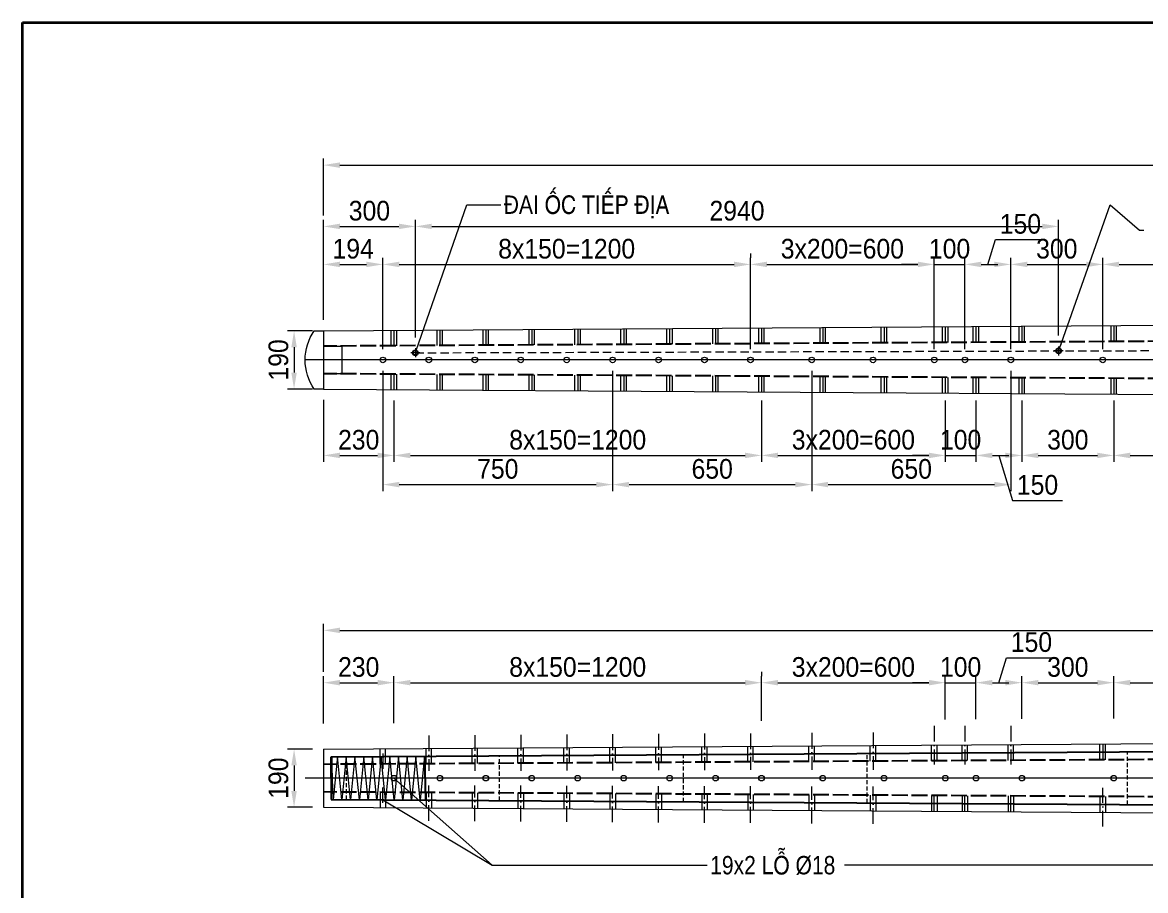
# Model space of a CAD drawing. Header units: millimetres. Extents: x -23083795 to 376618, y 113268 to 3804440.
# Drawn here: x 356771 to 361904, y 124797 to 128767 of the extents above; entities that cross this region are included whole.
import ezdxf

# ---------------------------------------------------------------- set-up
doc = ezdxf.new("R2010")
doc.units = ezdxf.units.MM
doc.header["$LTSCALE"] = 6
for name, pattern in [('ACAD_ISO02W100', [15, 12, -3]), ('ACAD_ISO10W100', [18, 12, -3, 0, -3]), ('HIDDEN', [9.525, 6.35, -3.175]), ('HIDDEN2', [4.7625, 3.175, -1.5875])]:
    doc.linetypes.add(name, pattern=pattern)
for name, color, linetype, lineweight in [('DIM', 4, 'Continuous', 13), ('Duongkhuat1', 3, 'ACAD_ISO02W100', 25), ('Netcoban', 4, 'Continuous', 25), ('Netkhuat1', 4, 'HIDDEN', 20), ('Netkhuat2', 3, 'HIDDEN2', 15), ('netlonkhungten', 32, 'Continuous', 35), ('Netmin', 6, 'Continuous', 0), ('Nettim', 1, 'ACAD_ISO10W100', 5), ('Netvua', 3, 'Continuous', 20)]:
    doc.layers.add(name, color=color, linetype=linetype, lineweight=lineweight)
doc.styles.get("Standard").update_dxf_attribs({"font": 'VHELVCN_1.TTF', "height": 60})
doc.styles.add('VNI-HELVE', font='VHELVEN_0.TTF', dxfattribs={"width": 0.9})
doc.dimstyles.new('D50', dxfattribs={"dimtxt": 60, "dimasz": 75, "dimexe": 30, "dimexo": 50, "dimgap": 25, "dimtad": 1, "dimdec": 0, "dimdsep": 46, "dimtxsty": 'VNI-HELVE', "dimcen": 0, "dimclrd": 256, "dimclre": 256, "dimclrt": 7, "dimadec": 0, "dimazin": 0, "dimtfac": 1, "dimtdec": 0, "dimtmove": 1, "dimatfit": 3, "dimfxl": 1, "dimtolj": 1, "dimtzin": 0, "dimlwd": -1, "dimlwe": -1, "dimarcsym": 0})
doc.dimstyles.new('ISO-15', dxfattribs={"dimtxt": 2.5, "dimasz": 15, "dimexe": 15, "dimexo": 15, "dimgap": 10, "dimtad": 1, "dimtoh": 1, "dimdec": 0, "dimlfac": 0.5, "dimrnd": 1, "dimtxsty": 'Standard', "dimcen": 25, "dimclrd": 7, "dimclre": 7, "dimadec": 0, "dimazin": 0, "dimtfac": 1, "dimtdec": 0, "dimtmove": 0, "dimatfit": 3, "dimfxl": 1, "dimlwd": 0, "dimlwe": 0, "dimarcsym": 0})
doc.dimstyles.new('ISO-30', dxfattribs={"dimtxt": 60, "dimasz": 20, "dimexe": 20, "dimexo": 20, "dimgap": 10, "dimtad": 1, "dimtoh": 1, "dimdec": 0, "dimrnd": 1, "dimtxsty": 'Standard', "dimcen": 25, "dimclrd": 7, "dimclre": 7, "dimadec": 0, "dimazin": 0, "dimtfac": 1, "dimtdec": 0, "dimtmove": 0, "dimatfit": 3, "dimfxl": 1, "dimlwd": 0, "dimlwe": 0, "dimarcsym": 0})

# ---------------------------------------------------------------- blocks, each defined once
blk = doc.blocks.new('*D22')
at = {"layer": 'Defpoints', "color": 0, "transparency": 16777216}
for p in [(358418.8, 127660.1), (358147.2, 127356.3), (358418.8, 127223.3)]:
    blk.add_point(p, dxfattribs=at)
at = {"layer": 'DIM', "transparency": 16777216}
for p, q in [((358147.2, 127406.3), (358147.2, 127690.1)), ((358222.2, 127660.1), (358343.8, 127660.1)), ((358418.8, 127273.3), (358418.8, 127690.1))]:
    blk.add_line(p, q, dxfattribs=at)
for points in [[(358222.2, 127672.6), (358222.2, 127647.6), (358147.2, 127660.1)], [(358343.8, 127672.6), (358343.8, 127647.6), (358418.8, 127660.1)]]:
    blk.add_solid(points, dxfattribs=at)
at = {"layer": 'DIM', "color": 7, "transparency": 16777216, "insert": (358283, 127731.3), "char_height": 90, "attachment_point": 5, "style": 'VNI-HELVE'}
blk.add_mtext('\\A1;194', dxfattribs=at)
blk = doc.blocks.new('*D23')
at = {"layer": 'Defpoints', "color": 0, "transparency": 16777216}
for p in [(360098.8, 127660.1), (358418.8, 127223.3), (360098.8, 127223.3)]:
    blk.add_point(p, dxfattribs=at)
at = {"layer": 'DIM', "transparency": 16777216}
for p, q in [((358418.8, 127273.3), (358418.8, 127690.1)), ((358493.8, 127660.1), (360023.8, 127660.1)), ((360098.8, 127273.3), (360098.8, 127690.1))]:
    blk.add_line(p, q, dxfattribs=at)
for points in [[(358493.8, 127672.6), (358493.8, 127647.6), (358418.8, 127660.1)], [(360023.8, 127672.6), (360023.8, 127647.6), (360098.8, 127660.1)]]:
    blk.add_solid(points, dxfattribs=at)
at = {"layer": 'DIM', "color": 7, "transparency": 16777216, "insert": (359258.8, 127731.3), "char_height": 90, "attachment_point": 5, "style": 'VNI-HELVE'}
blk.add_mtext('\\A1;8x150=1200', dxfattribs=at)
blk = doc.blocks.new('*D24')
at = {"layer": 'Defpoints', "color": 0, "transparency": 16777216}
for p in [(360098.8, 127660.1), (360938.8, 127660.1), (360938.8, 127223.3)]:
    blk.add_point(p, dxfattribs=at)
at = {"layer": 'DIM', "transparency": 16777216}
for p, q in [((360098.8, 127710.1), (360098.8, 127690.1)), ((360173.8, 127660.1), (360863.8, 127660.1)), ((360938.8, 127273.3), (360938.8, 127690.1))]:
    blk.add_line(p, q, dxfattribs=at)
for points in [[(360173.8, 127672.6), (360173.8, 127647.6), (360098.8, 127660.1)], [(360863.8, 127672.6), (360863.8, 127647.6), (360938.8, 127660.1)]]:
    blk.add_solid(points, dxfattribs=at)
at = {"layer": 'DIM', "color": 7, "transparency": 16777216, "insert": (360518.8, 127731.3), "char_height": 90, "attachment_point": 5, "style": 'VNI-HELVE'}
blk.add_mtext('\\A1;3x200=600', dxfattribs=at)
blk = doc.blocks.new('*D25')
at = {"layer": 'Defpoints', "color": 0, "transparency": 16777216}
for p in [(361078.8, 127660.1), (360938.8, 127223.3), (361078.8, 127223.3)]:
    blk.add_point(p, dxfattribs=at)
at = {"layer": 'DIM', "transparency": 16777216}
for p, q in [((360863.8, 127660.1), (360788.8, 127660.1)), ((360938.8, 127273.3), (360938.8, 127690.1)), ((360938.8, 127660.1), (361078.8, 127660.1)), ((361078.8, 127273.3), (361078.8, 127690.1)), ((361153.8, 127660.1), (361228.8, 127660.1))]:
    blk.add_line(p, q, dxfattribs=at)
for points in [[(360863.8, 127672.6), (360863.8, 127647.6), (360938.8, 127660.1)], [(361153.8, 127672.6), (361153.8, 127647.6), (361078.8, 127660.1)]]:
    blk.add_solid(points, dxfattribs=at)
at = {"layer": 'DIM', "color": 7, "transparency": 16777216, "insert": (361008.8, 127731.3), "char_height": 90, "attachment_point": 5, "style": 'VNI-HELVE'}
blk.add_mtext('\\A1;100', dxfattribs=at)
blk = doc.blocks.new('*D26')
at = {"layer": 'Defpoints', "color": 0, "transparency": 16777216}
for p in [(361288.8, 127660.1), (361078.8, 127223.3), (361288.8, 127223.3)]:
    blk.add_point(p, dxfattribs=at)
at = {"layer": 'DIM', "transparency": 16777216}
for p, q in [((361183.8, 127660.1), (361217.9, 127773.8)), ((361217.9, 127773.8), (361447.3, 127773.8)), ((361078.8, 127273.3), (361078.8, 127690.1)), ((361153.8, 127660.1), (361213.8, 127660.1)), ((361288.8, 127273.3), (361288.8, 127690.1))]:
    blk.add_line(p, q, dxfattribs=at)
for points in [[(361153.8, 127672.6), (361153.8, 127647.6), (361078.8, 127660.1)], [(361213.8, 127672.6), (361213.8, 127647.6), (361288.8, 127660.1)]]:
    blk.add_solid(points, dxfattribs=at)
at = {"layer": 'DIM', "color": 7, "transparency": 16777216, "insert": (361332.6, 127845.1), "char_height": 90, "attachment_point": 5, "style": 'VNI-HELVE'}
blk.add_mtext('\\A1;150', dxfattribs=at)
blk = doc.blocks.new('*D27')
at = {"layer": 'Defpoints', "color": 0, "transparency": 16777216}
for p in [(361708.8, 127660.1), (361288.8, 127223.3), (361708.8, 127223.3)]:
    blk.add_point(p, dxfattribs=at)
at = {"layer": 'DIM', "transparency": 16777216}
for p, q in [((361288.8, 127273.3), (361288.8, 127690.1)), ((361363.8, 127660.1), (361633.8, 127660.1)), ((361708.8, 127273.3), (361708.8, 127690.1))]:
    blk.add_line(p, q, dxfattribs=at)
for points in [[(361363.8, 127672.6), (361363.8, 127647.6), (361288.8, 127660.1)], [(361633.8, 127672.6), (361633.8, 127647.6), (361708.8, 127660.1)]]:
    blk.add_solid(points, dxfattribs=at)
at = {"layer": 'DIM', "color": 7, "transparency": 16777216, "insert": (361498.8, 127731.3), "char_height": 90, "attachment_point": 5, "style": 'VNI-HELVE'}
blk.add_mtext('\\A1;300', dxfattribs=at)
blk = doc.blocks.new('*D28')
at = {"layer": 'Defpoints', "color": 0, "transparency": 16777216}
for p in [(362828.8, 127660.1), (361708.8, 127223.3), (362828.8, 127223.3)]:
    blk.add_point(p, dxfattribs=at)
at = {"layer": 'DIM', "transparency": 16777216}
for p, q in [((361708.8, 127273.3), (361708.8, 127690.1)), ((361783.8, 127660.1), (362753.8, 127660.1)), ((362828.8, 127273.3), (362828.8, 127690.1))]:
    blk.add_line(p, q, dxfattribs=at)
for points in [[(361783.8, 127672.6), (361783.8, 127647.6), (361708.8, 127660.1)], [(362753.8, 127672.6), (362753.8, 127647.6), (362828.8, 127660.1)]]:
    blk.add_solid(points, dxfattribs=at)
at = {"layer": 'DIM', "color": 7, "transparency": 16777216, "insert": (362268.8, 127731.3), "char_height": 90, "attachment_point": 5, "style": 'VNI-HELVE'}
blk.add_mtext('\\A1;4x300=800', dxfattribs=at)
blk = doc.blocks.new('*D29')
at = {"layer": 'Defpoints', "color": 0, "transparency": 16777216}
for p in [(358147.2, 127090.3), (358469.2, 127088.2), (358469.2, 126786.6)]:
    blk.add_point(p, dxfattribs=at)
at = {"layer": 'DIM', "transparency": 16777216}
for p, q in [((358147.2, 127040.3), (358147.2, 126756.6)), ((358469.2, 127038.2), (358469.2, 126756.6)), ((358222.2, 126786.6), (358394.2, 126786.6))]:
    blk.add_line(p, q, dxfattribs=at)
for points in [[(358222.2, 126799.1), (358222.2, 126774.1), (358147.2, 126786.6)], [(358394.2, 126799.1), (358394.2, 126774.1), (358469.2, 126786.6)]]:
    blk.add_solid(points, dxfattribs=at)
at = {"layer": 'DIM', "color": 7, "transparency": 16777216, "insert": (358308.2, 126857.8), "char_height": 90, "attachment_point": 5, "style": 'VNI-HELVE'}
blk.add_mtext('\\A1;230', dxfattribs=at)
blk = doc.blocks.new('*D30')
at = {"layer": 'Defpoints', "color": 0, "transparency": 16777216}
for p in [(358469.2, 127088.2), (360149.2, 127088.2), (360149.2, 126786.6)]:
    blk.add_point(p, dxfattribs=at)
at = {"layer": 'DIM', "transparency": 16777216}
for p, q in [((358469.2, 127038.2), (358469.2, 126756.6)), ((360149.2, 127038.2), (360149.2, 126756.6)), ((358544.2, 126786.6), (360074.2, 126786.6))]:
    blk.add_line(p, q, dxfattribs=at)
for points in [[(358544.2, 126799.1), (358544.2, 126774.1), (358469.2, 126786.6)], [(360074.2, 126799.1), (360074.2, 126774.1), (360149.2, 126786.6)]]:
    blk.add_solid(points, dxfattribs=at)
at = {"layer": 'DIM', "color": 7, "transparency": 16777216, "insert": (359309.2, 126857.8), "char_height": 90, "attachment_point": 5, "style": 'VNI-HELVE'}
blk.add_mtext('\\A1;8x150=1200', dxfattribs=at)
blk = doc.blocks.new('*D31')
at = {"layer": 'Defpoints', "color": 0, "transparency": 16777216}
for p in [(361339.2, 127088.2), (361759.2, 127088.2), (361759.2, 126786.6)]:
    blk.add_point(p, dxfattribs=at)
at = {"layer": 'DIM', "transparency": 16777216}
for p, q in [((361339.2, 127038.2), (361339.2, 126756.6)), ((361759.2, 127038.2), (361759.2, 126756.6)), ((361414.2, 126786.6), (361684.2, 126786.6))]:
    blk.add_line(p, q, dxfattribs=at)
for points in [[(361414.2, 126799.1), (361414.2, 126774.1), (361339.2, 126786.6)], [(361684.2, 126799.1), (361684.2, 126774.1), (361759.2, 126786.6)]]:
    blk.add_solid(points, dxfattribs=at)
at = {"layer": 'DIM', "color": 7, "transparency": 16777216, "insert": (361549.2, 126857.8), "char_height": 90, "attachment_point": 5, "style": 'VNI-HELVE'}
blk.add_mtext('\\A1;300', dxfattribs=at)
blk = doc.blocks.new('*D32')
at = {"layer": 'Defpoints', "color": 0, "transparency": 16777216}
for p in [(361129.2, 127088.2), (361339.2, 127088.2), (361339.2, 126786.6)]:
    blk.add_point(p, dxfattribs=at)
at = {"layer": 'DIM', "transparency": 16777216}
for p, q in [((361129.2, 127038.2), (361129.2, 126756.6)), ((361339.2, 127038.2), (361339.2, 126756.6)), ((361204.2, 126786.6), (361264.2, 126786.6)), ((361234.2, 126786.6), (361296.1, 126580.3)), ((361296.1, 126580.3), (361525.5, 126580.3))]:
    blk.add_line(p, q, dxfattribs=at)
for points in [[(361204.2, 126799.1), (361204.2, 126774.1), (361129.2, 126786.6)], [(361264.2, 126799.1), (361264.2, 126774.1), (361339.2, 126786.6)]]:
    blk.add_solid(points, dxfattribs=at)
at = {"layer": 'DIM', "color": 7, "transparency": 16777216, "insert": (361410.8, 126651.6), "char_height": 90, "attachment_point": 5, "style": 'VNI-HELVE'}
blk.add_mtext('\\A1;150', dxfattribs=at)
blk = doc.blocks.new('*D33')
at = {"layer": 'Defpoints', "color": 0, "transparency": 16777216}
for p in [(360989.2, 127088.2), (361129.2, 127088.2), (361129.2, 126786.6)]:
    blk.add_point(p, dxfattribs=at)
at = {"layer": 'DIM', "transparency": 16777216}
for p, q in [((360989.2, 127038.2), (360989.2, 126756.6)), ((361129.2, 127038.2), (361129.2, 126756.6)), ((360914.2, 126786.6), (360839.2, 126786.6)), ((360989.2, 126786.6), (361129.2, 126786.6)), ((361204.2, 126786.6), (361279.2, 126786.6))]:
    blk.add_line(p, q, dxfattribs=at)
for points in [[(360914.2, 126799.1), (360914.2, 126774.1), (360989.2, 126786.6)], [(361204.2, 126799.1), (361204.2, 126774.1), (361129.2, 126786.6)]]:
    blk.add_solid(points, dxfattribs=at)
at = {"layer": 'DIM', "color": 7, "transparency": 16777216, "insert": (361059.2, 126857.8), "char_height": 90, "attachment_point": 5, "style": 'VNI-HELVE'}
blk.add_mtext('\\A1;100', dxfattribs=at)
blk = doc.blocks.new('*D34')
at = {"layer": 'Defpoints', "color": 0, "transparency": 16777216}
for p in [(360989.2, 127088.2), (360149.2, 126786.6), (360989.2, 126786.6)]:
    blk.add_point(p, dxfattribs=at)
at = {"layer": 'DIM', "transparency": 16777216}
for p, q in [((360989.2, 127038.2), (360989.2, 126756.6)), ((360149.2, 126836.6), (360149.2, 126816.6)), ((360224.2, 126786.6), (360914.2, 126786.6))]:
    blk.add_line(p, q, dxfattribs=at)
for points in [[(360224.2, 126799.1), (360224.2, 126774.1), (360149.2, 126786.6)], [(360914.2, 126799.1), (360914.2, 126774.1), (360989.2, 126786.6)]]:
    blk.add_solid(points, dxfattribs=at)
at = {"layer": 'DIM', "color": 7, "transparency": 16777216, "insert": (360569.2, 126857.8), "char_height": 90, "attachment_point": 5, "style": 'VNI-HELVE'}
blk.add_mtext('\\A1;3x200=600', dxfattribs=at)
blk = doc.blocks.new('*D35')
at = {"layer": 'Defpoints', "color": 0, "transparency": 16777216}
for p in [(361759.2, 127088.2), (362879.2, 127088.2), (362879.2, 126786.6)]:
    blk.add_point(p, dxfattribs=at)
at = {"layer": 'DIM', "transparency": 16777216}
for p, q in [((361759.2, 127038.2), (361759.2, 126756.6)), ((362879.2, 127038.2), (362879.2, 126756.6)), ((361834.2, 126786.6), (362804.2, 126786.6))]:
    blk.add_line(p, q, dxfattribs=at)
for points in [[(361834.2, 126799.1), (361834.2, 126774.1), (361759.2, 126786.6)], [(362804.2, 126799.1), (362804.2, 126774.1), (362879.2, 126786.6)]]:
    blk.add_solid(points, dxfattribs=at)
at = {"layer": 'DIM', "color": 7, "transparency": 16777216, "insert": (362319.2, 126857.8), "char_height": 90, "attachment_point": 5, "style": 'VNI-HELVE'}
blk.add_mtext('\\A1;4x300=800', dxfattribs=at)
blk = doc.blocks.new('*D43')
at = {"layer": 'Defpoints', "color": 0, "transparency": 16777216}
for p in [(358567.2, 127833.9), (358147.2, 127356.3), (358567.2, 127276.6)]:
    blk.add_point(p, dxfattribs=at)
at = {"layer": 'DIM', "transparency": 16777216}
for p, q in [((358147.2, 127406.3), (358147.2, 127863.9)), ((358567.2, 127326.6), (358567.2, 127863.9)), ((358222.2, 127833.9), (358492.2, 127833.9))]:
    blk.add_line(p, q, dxfattribs=at)
for points in [[(358222.2, 127846.4), (358222.2, 127821.4), (358147.2, 127833.9)], [(358492.2, 127846.4), (358492.2, 127821.4), (358567.2, 127833.9)]]:
    blk.add_solid(points, dxfattribs=at)
at = {"layer": 'DIM', "color": 7, "transparency": 16777216, "insert": (358357.2, 127905.2), "char_height": 90, "attachment_point": 5, "style": 'VNI-HELVE'}
blk.add_mtext('\\A1;300', dxfattribs=at)
blk = doc.blocks.new('*D44')
at = {"layer": 'Defpoints', "color": 0, "transparency": 16777216}
for p in [(361507.2, 127833.9), (358567.2, 127276.6), (361507.2, 127285.2)]:
    blk.add_point(p, dxfattribs=at)
at = {"layer": 'DIM', "transparency": 16777216}
for p, q in [((358567.2, 127326.6), (358567.2, 127863.9)), ((361507.2, 127335.2), (361507.2, 127863.9)), ((358642.2, 127833.9), (361432.2, 127833.9))]:
    blk.add_line(p, q, dxfattribs=at)
for points in [[(358642.2, 127846.4), (358642.2, 127821.4), (358567.2, 127833.9)], [(361432.2, 127846.4), (361432.2, 127821.4), (361507.2, 127833.9)]]:
    blk.add_solid(points, dxfattribs=at)
at = {"layer": 'DIM', "color": 7, "transparency": 16777216, "insert": (360037.2, 127905.2), "char_height": 90, "attachment_point": 5, "style": 'VNI-HELVE'}
blk.add_mtext('\\A1;2940', dxfattribs=at)
blk = doc.blocks.new('*D47')
at = {"layer": 'Defpoints', "color": 0, "transparency": 16777216}
for p in [(358147.2, 127356.3), (358012.8, 127090.3), (358147.2, 127090.3)]:
    blk.add_point(p, dxfattribs=at)
at = {"layer": 'DIM', "transparency": 16777216}
for p, q in [((358097.2, 127356.3), (357982.8, 127356.3)), ((358012.8, 127281.3), (358012.8, 127165.3)), ((358097.2, 127090.3), (357982.8, 127090.3))]:
    blk.add_line(p, q, dxfattribs=at)
for points in [[(358000.3, 127281.3), (358025.3, 127281.3), (358012.8, 127356.3)], [(358000.3, 127165.3), (358025.3, 127165.3), (358012.8, 127090.3)]]:
    blk.add_solid(points, dxfattribs=at)
at = {"layer": 'DIM', "color": 7, "transparency": 16777216, "insert": (357941.6, 127223.3), "char_height": 90, "attachment_point": 5, "rotation": 90, "style": 'VNI-HELVE'}
blk.add_mtext('\\A1;190', dxfattribs=at)
blk = doc.blocks.new('*D48')
at = {"layer": 'Defpoints', "color": 0, "transparency": 16777216}
for p in [(358147.2, 125443.8), (358012.8, 125177.8), (358147.2, 125177.8)]:
    blk.add_point(p, dxfattribs=at)
at = {"layer": 'DIM', "transparency": 16777216}
for p, q in [((358097.2, 125443.8), (357982.8, 125443.8)), ((358012.8, 125368.8), (358012.8, 125252.8)), ((358097.2, 125177.8), (357982.8, 125177.8))]:
    blk.add_line(p, q, dxfattribs=at)
for points in [[(358000.3, 125368.8), (358025.3, 125368.8), (358012.8, 125443.8)], [(358000.3, 125252.8), (358025.3, 125252.8), (358012.8, 125177.8)]]:
    blk.add_solid(points, dxfattribs=at)
at = {"layer": 'DIM', "color": 7, "transparency": 16777216, "insert": (357941.6, 125310.8), "char_height": 90, "attachment_point": 5, "rotation": 90, "style": 'VNI-HELVE'}
blk.add_mtext('\\A1;190', dxfattribs=at)
blk = doc.blocks.new('*D59')
at = {"layer": 'Defpoints', "color": 0, "transparency": 16777216}
for p in [(360149.2, 125747.5), (358469.2, 125512.5), (360149.2, 125523.7)]:
    blk.add_point(p, dxfattribs=at)
at = {"layer": 'DIM', "transparency": 16777216}
for p, q in [((358469.2, 125562.5), (358469.2, 125777.5)), ((360149.2, 125573.7), (360149.2, 125777.5)), ((358544.2, 125747.5), (360074.2, 125747.5))]:
    blk.add_line(p, q, dxfattribs=at)
for points in [[(358544.2, 125760), (358544.2, 125735), (358469.2, 125747.5)], [(360074.2, 125760), (360074.2, 125735), (360149.2, 125747.5)]]:
    blk.add_solid(points, dxfattribs=at)
at = {"layer": 'DIM', "color": 7, "transparency": 16777216, "insert": (359309.2, 125818.8), "char_height": 90, "attachment_point": 5, "style": 'VNI-HELVE'}
blk.add_mtext('\\A1;8x150=1200', dxfattribs=at)
blk = doc.blocks.new('*D60')
at = {"layer": 'Defpoints', "color": 0, "transparency": 16777216}
for p in [(358469.2, 125747.5), (358147.2, 125510.3), (358469.2, 125512.5)]:
    blk.add_point(p, dxfattribs=at)
at = {"layer": 'DIM', "transparency": 16777216}
for p, q in [((358147.2, 125560.3), (358147.2, 125777.5)), ((358469.2, 125562.5), (358469.2, 125777.5)), ((358222.2, 125747.5), (358394.2, 125747.5))]:
    blk.add_line(p, q, dxfattribs=at)
for points in [[(358222.2, 125760), (358222.2, 125735), (358147.2, 125747.5)], [(358394.2, 125760), (358394.2, 125735), (358469.2, 125747.5)]]:
    blk.add_solid(points, dxfattribs=at)
at = {"layer": 'DIM', "color": 7, "transparency": 16777216, "insert": (358308.2, 125818.8), "char_height": 90, "attachment_point": 5, "style": 'VNI-HELVE'}
blk.add_mtext('\\A1;230', dxfattribs=at)
blk = doc.blocks.new('*D61')
at = {"layer": 'Defpoints', "color": 0, "transparency": 16777216}
for p in [(361759.2, 125747.5), (361339.2, 125531.6), (361759.2, 125534.4)]:
    blk.add_point(p, dxfattribs=at)
at = {"layer": 'DIM', "transparency": 16777216}
for p, q in [((361339.2, 125581.6), (361339.2, 125777.5)), ((361759.2, 125584.4), (361759.2, 125777.5)), ((361414.2, 125747.5), (361684.2, 125747.5))]:
    blk.add_line(p, q, dxfattribs=at)
for points in [[(361414.2, 125760), (361414.2, 125735), (361339.2, 125747.5)], [(361684.2, 125760), (361684.2, 125735), (361759.2, 125747.5)]]:
    blk.add_solid(points, dxfattribs=at)
at = {"layer": 'DIM', "color": 7, "transparency": 16777216, "insert": (361549.2, 125818.8), "char_height": 90, "attachment_point": 5, "style": 'VNI-HELVE'}
blk.add_mtext('\\A1;300', dxfattribs=at)
blk = doc.blocks.new('*D62')
at = {"layer": 'Defpoints', "color": 0, "transparency": 16777216}
for p in [(360149.2, 125747.5), (360989.2, 125747.5), (360989.2, 125529.3)]:
    blk.add_point(p, dxfattribs=at)
at = {"layer": 'DIM', "transparency": 16777216}
for p, q in [((360149.2, 125797.5), (360149.2, 125777.5)), ((360989.2, 125579.3), (360989.2, 125777.5)), ((360224.2, 125747.5), (360914.2, 125747.5))]:
    blk.add_line(p, q, dxfattribs=at)
for points in [[(360224.2, 125760), (360224.2, 125735), (360149.2, 125747.5)], [(360914.2, 125760), (360914.2, 125735), (360989.2, 125747.5)]]:
    blk.add_solid(points, dxfattribs=at)
at = {"layer": 'DIM', "color": 7, "transparency": 16777216, "insert": (360569.2, 125818.8), "char_height": 90, "attachment_point": 5, "style": 'VNI-HELVE'}
blk.add_mtext('\\A1;3x200=600', dxfattribs=at)
blk = doc.blocks.new('*D63')
at = {"layer": 'Defpoints', "color": 0, "transparency": 16777216}
for p in [(361129.2, 125747.5), (360989.2, 125529.3), (361129.2, 125530.2)]:
    blk.add_point(p, dxfattribs=at)
at = {"layer": 'DIM', "transparency": 16777216}
for p, q in [((360989.2, 125579.3), (360989.2, 125777.5)), ((361129.2, 125580.2), (361129.2, 125777.5)), ((360914.2, 125747.5), (360839.2, 125747.5)), ((360989.2, 125747.5), (361129.2, 125747.5)), ((361204.2, 125747.5), (361279.2, 125747.5))]:
    blk.add_line(p, q, dxfattribs=at)
for points in [[(360914.2, 125760), (360914.2, 125735), (360989.2, 125747.5)], [(361204.2, 125760), (361204.2, 125735), (361129.2, 125747.5)]]:
    blk.add_solid(points, dxfattribs=at)
at = {"layer": 'DIM', "color": 7, "transparency": 16777216, "insert": (361059.2, 125818.8), "char_height": 90, "attachment_point": 5, "style": 'VNI-HELVE'}
blk.add_mtext('\\A1;100', dxfattribs=at)
blk = doc.blocks.new('*D64')
at = {"layer": 'Defpoints', "color": 0, "transparency": 16777216}
for p in [(361339.2, 125747.5), (361129.2, 125530.2), (361339.2, 125531.6)]:
    blk.add_point(p, dxfattribs=at)
at = {"layer": 'DIM', "transparency": 16777216}
for p, q in [((361234.2, 125747.5), (361268.3, 125861.3)), ((361268.3, 125861.3), (361497.7, 125861.3)), ((361129.2, 125580.2), (361129.2, 125777.5)), ((361339.2, 125581.6), (361339.2, 125777.5)), ((361204.2, 125747.5), (361264.2, 125747.5))]:
    blk.add_line(p, q, dxfattribs=at)
for points in [[(361204.2, 125760), (361204.2, 125735), (361129.2, 125747.5)], [(361264.2, 125760), (361264.2, 125735), (361339.2, 125747.5)]]:
    blk.add_solid(points, dxfattribs=at)
at = {"layer": 'DIM', "color": 7, "transparency": 16777216, "insert": (361383, 125932.5), "char_height": 90, "attachment_point": 5, "style": 'VNI-HELVE'}
blk.add_mtext('\\A1;150', dxfattribs=at)
blk = doc.blocks.new('*D65')
at = {"layer": 'Defpoints', "color": 0, "transparency": 16777216}
for p in [(362879.2, 125747.5), (361759.2, 125534.4), (362879.2, 125541.9)]:
    blk.add_point(p, dxfattribs=at)
at = {"layer": 'DIM', "transparency": 16777216}
for p, q in [((361759.2, 125584.4), (361759.2, 125777.5)), ((362879.2, 125591.9), (362879.2, 125777.5)), ((361834.2, 125747.5), (362804.2, 125747.5))]:
    blk.add_line(p, q, dxfattribs=at)
for points in [[(361834.2, 125760), (361834.2, 125735), (361759.2, 125747.5)], [(362804.2, 125760), (362804.2, 125735), (362879.2, 125747.5)]]:
    blk.add_solid(points, dxfattribs=at)
at = {"layer": 'DIM', "color": 7, "transparency": 16777216, "insert": (362319.2, 125818.8), "char_height": 90, "attachment_point": 5, "style": 'VNI-HELVE'}
blk.add_mtext('\\A1;4x300=800', dxfattribs=at)
blk = doc.blocks.new('*D67')
at = {"layer": 'Defpoints', "color": 0, "transparency": 16777216}
for p in [(374947.2, 128114.2), (358147.2, 127833.9), (374947.2, 127660.1)]:
    blk.add_point(p, dxfattribs=at)
at = {"layer": 'DIM', "transparency": 16777216}
for p, q in [((358147.2, 127883.9), (358147.2, 128144.2)), ((374947.2, 127710.1), (374947.2, 128144.2)), ((358222.2, 128114.2), (374872.2, 128114.2))]:
    blk.add_line(p, q, dxfattribs=at)
for points in [[(358222.2, 128126.7), (358222.2, 128101.7), (358147.2, 128114.2)], [(374872.2, 128126.7), (374872.2, 128101.7), (374947.2, 128114.2)]]:
    blk.add_solid(points, dxfattribs=at)
at = {"layer": 'DIM', "color": 7, "transparency": 16777216, "insert": (366547.2, 128185.4), "char_height": 90, "attachment_point": 5, "style": 'VNI-HELVE'}
blk.add_mtext('\\A1;12000', dxfattribs=at)
blk = doc.blocks.new('*D68')
at = {"layer": 'Defpoints', "color": 0, "transparency": 16777216}
for p in [(374947.2, 125986.6), (358147.2, 125747.5), (374947.2, 125747.5)]:
    blk.add_point(p, dxfattribs=at)
at = {"layer": 'DIM', "transparency": 16777216}
for p, q in [((358147.2, 125797.5), (358147.2, 126016.6)), ((374947.2, 125797.5), (374947.2, 126016.6)), ((358222.2, 125986.6), (374872.2, 125986.6))]:
    blk.add_line(p, q, dxfattribs=at)
for points in [[(358222.2, 125999.1), (358222.2, 125974.1), (358147.2, 125986.6)], [(374872.2, 125999.1), (374872.2, 125974.1), (374947.2, 125986.6)]]:
    blk.add_solid(points, dxfattribs=at)
at = {"layer": 'DIM', "color": 7, "transparency": 16777216, "insert": (366547.2, 126057.9), "char_height": 90, "attachment_point": 5, "style": 'VNI-HELVE'}
blk.add_mtext('\\A1;12000', dxfattribs=at)
blk = doc.blocks.new('*D110')
at = {"layer": 'Defpoints', "color": 0, "transparency": 16777216}
for p in [(358418.8, 127223.3), (359468.8, 127223.3), (359468.8, 126653.3)]:
    blk.add_point(p, dxfattribs=at)
at = {"layer": 'DIM', "transparency": 16777216}
for p, q in [((358418.8, 127173.3), (358418.8, 126623.3)), ((359468.8, 127173.3), (359468.8, 126623.3)), ((358493.8, 126653.3), (359393.8, 126653.3))]:
    blk.add_line(p, q, dxfattribs=at)
for points in [[(358493.8, 126665.8), (358493.8, 126640.8), (358418.8, 126653.3)], [(359393.8, 126665.8), (359393.8, 126640.8), (359468.8, 126653.3)]]:
    blk.add_solid(points, dxfattribs=at)
at = {"layer": 'DIM', "color": 7, "transparency": 16777216, "insert": (358943.8, 126724.6), "char_height": 90, "attachment_point": 5, "style": 'VNI-HELVE'}
blk.add_mtext('\\A1;750', dxfattribs=at)
blk = doc.blocks.new('*D111')
at = {"layer": 'Defpoints', "color": 0, "transparency": 16777216}
for p in [(359468.8, 127223.3), (360378.8, 127223.3), (360378.8, 126653.3)]:
    blk.add_point(p, dxfattribs=at)
at = {"layer": 'DIM', "transparency": 16777216}
for p, q in [((359468.8, 127173.3), (359468.8, 126623.3)), ((360378.8, 127173.3), (360378.8, 126623.3)), ((359543.8, 126653.3), (360303.8, 126653.3))]:
    blk.add_line(p, q, dxfattribs=at)
for points in [[(359543.8, 126665.8), (359543.8, 126640.8), (359468.8, 126653.3)], [(360303.8, 126665.8), (360303.8, 126640.8), (360378.8, 126653.3)]]:
    blk.add_solid(points, dxfattribs=at)
at = {"layer": 'DIM', "color": 7, "transparency": 16777216, "insert": (359923.8, 126724.6), "char_height": 90, "attachment_point": 5, "style": 'VNI-HELVE'}
blk.add_mtext('\\A1;650', dxfattribs=at)
blk = doc.blocks.new('*D112')
at = {"layer": 'Defpoints', "color": 0, "transparency": 16777216}
for p in [(360378.8, 127223.3), (361288.8, 127223.3), (361288.8, 126653.3)]:
    blk.add_point(p, dxfattribs=at)
at = {"layer": 'DIM', "transparency": 16777216}
for p, q in [((360378.8, 127173.3), (360378.8, 126623.3)), ((361288.8, 127173.3), (361288.8, 126623.3)), ((360453.8, 126653.3), (361213.8, 126653.3))]:
    blk.add_line(p, q, dxfattribs=at)
for points in [[(360453.8, 126665.8), (360453.8, 126640.8), (360378.8, 126653.3)], [(361213.8, 126665.8), (361213.8, 126640.8), (361288.8, 126653.3)]]:
    blk.add_solid(points, dxfattribs=at)
at = {"layer": 'DIM', "color": 7, "transparency": 16777216, "insert": (360833.8, 126724.6), "char_height": 90, "attachment_point": 5, "style": 'VNI-HELVE'}
blk.add_mtext('\\A1;650', dxfattribs=at)

msp = doc.modelspace()

# ---------------------------------------------------------------- linework, layer by layer
at = {"layer": 'DIM', "color": 1}
for p, q in [((375104.76179, 127223.31064), (358063.50338, 127223.31064)), ((375104.76179, 125310.7958), (358063.50338, 125310.7958))]:
    msp.add_line(p, q, dxfattribs=at)
at = {"layer": 'Duongkhuat1'}
for p, q in [((374947.20919, 127384.31064), (358147.20919, 127286.31064)), ((374947.20919, 127062.31064), (358147.20919, 127160.31064)), ((374947.20919, 125471.7958), (358147.20919, 125373.7958)), ((374947.20919, 125149.7958), (358147.20919, 125247.7958))]:
    msp.add_line(p, q, dxfattribs=at)
at = {"layer": 'Netcoban'}
for p, q in [((358182.20919, 125409.01455), (374947.45418, 125513.79723)), ((358182.20919, 125212.57705), (374947.45418, 125107.79437))]:
    msp.add_line(p, q, dxfattribs=at)
for centre in [(358567.20919, 127256.03564), (361507.20919, 127264.61064)]:
    msp.add_circle(centre, 11.2, dxfattribs=at)
at = {"layer": 'Netkhuat1'}
msp.add_line((358567.20919, 127256.03564), (372847.20919, 127297.68564), dxfattribs=at)
at = {"layer": 'Netkhuat2'}
for p, q in [((358252.20919, 125212.13955), (358252.20919, 125409.45205)), ((358952.20919, 125207.76456), (358952.20919, 125413.82705)), ((359792.20919, 125202.51456), (359792.20919, 125419.07704)), ((360632.20919, 125197.26457), (360632.20919, 125424.32704)), ((361822.20919, 125189.82708), (361822.20919, 125431.76453))]:
    msp.add_line(p, q, dxfattribs=at)
at = {"layer": 'netlonkhungten'}
msp.add_lwpolyline([(356771.42114, 128766.5771), (376617.56483, 128766.5771), (376617.56483, 114390.22423), (356771.42114, 114390.22423)], close=True, dxfattribs=at)
at = {"layer": 'Netmin'}
for points in [[(358185.52846, 125409.0353), (358182.20919, 125212.57705), (358180.9815, 125409.00688)], [(358612.49204, 125411.70382), (358614.13795, 125209.8775), (358608.46928, 125411.18305), (358588.64426, 125210.28465), (358568.81924, 125411.43086), (358548.99422, 125210.28465), (358529.1692, 125412.17902), (358509.34418, 125210.53246), (358489.51916, 125410.93524), (358469.69414, 125210.78027), (358449.86912, 125410.1918), (358430.0441, 125210.28465), (358410.21908, 125409.94399), (358390.39406, 125210.53246), (358370.56904, 125410.68978), (358350.74402, 125210.78027), (358330.919, 125410.31748), (358311.09398, 125212.01934), (358291.26896, 125409.94517), (358271.44394, 125211.77152), (358251.61892, 125409.57286), (358231.7939, 125212.26715), (358211.96888, 125409.20055), (358192.14386, 125212.51496), (358185.52846, 125409.0353)]]:
    msp.add_lwpolyline(points, dxfattribs=at)
at = {"layer": 'Nettim'}
for p, q in [((358469.20919, 127358.45731), (358469.20919, 127288.18898)), ((358679.20919, 127359.85731), (358679.20919, 127289.41398)), ((358889.20919, 127361.25731), (358889.20919, 127290.63898)), ((359099.20919, 127362.65731), (359099.20919, 127291.86398)), ((359309.20919, 127364.05731), (359309.20919, 127293.08898)), ((359519.20919, 127365.45731), (359519.20919, 127294.31398)), ((359729.20919, 127366.85731), (359729.20919, 127295.53898)), ((359939.20919, 127368.25731), (359939.20919, 127296.76398)), ((360149.20919, 127369.65731), (360149.20919, 127297.98898)), ((360429.20919, 127371.52398), (360429.20919, 127299.62231)), ((360709.20919, 127373.39064), (360709.20919, 127301.25564)), ((360989.20919, 127375.25731), (360989.20919, 127302.88898)), ((361129.20919, 127376.19064), (361129.20919, 127303.70564)), ((361339.20919, 127377.59064), (361339.20919, 127304.93064)), ((361759.20919, 127380.39064), (361759.20919, 127307.38064)), ((358587.76846, 127256.03564), (358546.64992, 127256.03564)), ((358567.20919, 127276.59491), (358567.20919, 127235.47637)), ((361527.76846, 127264.61064), (361486.64992, 127264.61064)), ((361507.20919, 127285.16991), (361507.20919, 127244.05137)), ((358469.20919, 127158.43231), (358469.20919, 127088.16398)), ((358679.20919, 127157.20731), (358679.20919, 127086.76398)), ((358889.20919, 127155.98231), (358889.20919, 127085.36398)), ((359099.20919, 127154.75731), (359099.20919, 127083.96398)), ((359309.20919, 127153.53231), (359309.20919, 127082.56398)), ((359519.20919, 127152.30731), (359519.20919, 127081.16398)), ((359729.20919, 127151.08231), (359729.20919, 127079.76398)), ((359939.20919, 127149.85731), (359939.20919, 127078.36398)), ((360149.20919, 127148.63231), (360149.20919, 127076.96398)), ((360429.20919, 127146.99898), (360429.20919, 127075.09731)), ((360709.20919, 127145.36564), (360709.20919, 127073.23064)), ((360989.20919, 127143.73231), (360989.20919, 127071.36398)), ((361129.20919, 127142.91564), (361129.20919, 127070.43064)), ((361339.20919, 127141.69064), (361339.20919, 127069.03064)), ((361759.20919, 127139.24064), (361759.20919, 127066.23064)), ((358628.80919, 125506.00316), (358628.80919, 125343.70047)), ((358838.80919, 125507.40316), (358838.80919, 125344.31297)), ((359048.80919, 125508.80316), (359048.80919, 125344.92547)), ((359258.80919, 125510.20316), (359258.80919, 125345.53797)), ((359468.80919, 125511.60316), (359468.80919, 125346.15047)), ((359678.80919, 125513.00316), (359678.80919, 125346.76297)), ((359888.80919, 125514.40316), (359888.80919, 125347.37547)), ((360098.80919, 125515.80316), (360098.80919, 125348.77547)), ((360378.80919, 125517.66982), (360378.80919, 125348.80464)), ((360658.80919, 125519.53649), (360658.80919, 125349.6213)), ((360938.80919, 125550.16669), (360938.80919, 125373.80383)), ((361078.80919, 125550.16669), (361078.80919, 125373.80383)), ((361288.80919, 125550.16669), (361288.80919, 125373.80383)), ((361708.80919, 125467.8758), (361708.80919, 125394.8658)), ((358418.80919, 125423.81888), (358418.80919, 125353.55055)), ((358418.80919, 125197.77272), (358418.80919, 125268.04105)), ((358628.80919, 125115.58845), (358628.80919, 125277.89114)), ((358838.80919, 125114.18845), (358838.80919, 125277.27864)), ((359048.80919, 125112.78845), (359048.80919, 125276.66614)), ((359258.80919, 125111.38845), (359258.80919, 125276.05364)), ((359468.80919, 125109.98845), (359468.80919, 125275.44114)), ((359678.80919, 125108.58845), (359678.80919, 125274.82864)), ((359888.80919, 125107.18845), (359888.80919, 125274.21614)), ((360098.80919, 125107.18845), (360098.80919, 125274.21614)), ((360378.80919, 125103.92178), (360378.80919, 125272.78697)), ((360658.80919, 125102.05512), (360658.80919, 125271.9703)), ((361708.80919, 125089.45512), (361708.80919, 125266.4578)), ((360938.80919, 125158.84914), (360938.80919, 125231.21747)), ((361078.80919, 125157.9158), (361078.80919, 125230.4008)), ((361288.80919, 125156.5158), (361288.80919, 125229.1758))]:
    msp.add_line(p, q, dxfattribs=at)
at = {"layer": 'Netvua'}
for p, q in [((358147.20919, 127356.31064), (374947.20919, 127468.31064)), ((358147.20919, 127356.31064), (358147.20919, 127090.31064)), ((358456.60919, 127288.11548), (358456.60919, 127358.37331)), ((358481.80919, 127288.26248), (358481.80919, 127358.54131)), ((358666.60919, 127289.34048), (358666.60919, 127359.77331)), ((358691.80919, 127289.48748), (358691.80919, 127359.94131)), ((358876.60919, 127290.56548), (358876.60919, 127361.17331)), ((358901.80919, 127290.71248), (358901.80919, 127361.34131)), ((359086.60919, 127291.79048), (359086.60919, 127362.57331)), ((359111.80919, 127291.93748), (359111.80919, 127362.74131)), ((359296.60919, 127293.01548), (359296.60919, 127363.97331)), ((359321.80919, 127293.16248), (359321.80919, 127364.14131)), ((359506.60919, 127294.24048), (359506.60919, 127365.37331)), ((359531.80919, 127294.38748), (359531.80919, 127365.54131)), ((359716.60919, 127295.46548), (359716.60919, 127366.77331)), ((359741.80919, 127295.61248), (359741.80919, 127366.94131)), ((359926.60919, 127296.69048), (359926.60919, 127368.17331)), ((359951.80919, 127296.83748), (359951.80919, 127368.34131)), ((360136.60919, 127297.91548), (360136.60919, 127369.57331)), ((360161.80919, 127298.06248), (360161.80919, 127369.74131)), ((360416.60919, 127299.54881), (360416.60919, 127371.43998)), ((360441.80919, 127299.69581), (360441.80919, 127371.60798)), ((360696.60919, 127301.18214), (360696.60919, 127373.30664)), ((360721.80919, 127301.32914), (360721.80919, 127373.47464)), ((360976.60919, 127302.81548), (360976.60919, 127375.17331)), ((361001.80919, 127302.96248), (361001.80919, 127375.34131)), ((361116.60919, 127303.63214), (361116.60919, 127376.10664)), ((361141.80919, 127303.77914), (361141.80919, 127376.27464)), ((361326.60919, 127304.85714), (361326.60919, 127377.50664)), ((361351.80919, 127305.00414), (361351.80919, 127377.67464)), ((361746.60919, 127307.30714), (361746.60919, 127380.30664)), ((361771.80919, 127307.45414), (361771.80919, 127380.47464)), ((358456.60919, 127088.24798), (358456.60919, 127158.50581)), ((358481.80919, 127088.07998), (358481.80919, 127158.35881)), ((358666.60919, 127086.84798), (358666.60919, 127157.28081)), ((358691.80919, 127086.67998), (358691.80919, 127157.13381)), ((358876.60919, 127085.44798), (358876.60919, 127156.05581)), ((358901.80919, 127085.27998), (358901.80919, 127155.90881)), ((359086.60919, 127084.04798), (359086.60919, 127154.83081)), ((359111.80919, 127083.87998), (359111.80919, 127154.68381)), ((359296.60919, 127082.64798), (359296.60919, 127153.60581)), ((359321.80919, 127082.47998), (359321.80919, 127153.45881)), ((359506.60919, 127081.24798), (359506.60919, 127152.38081)), ((359531.80919, 127081.07998), (359531.80919, 127152.23381)), ((359716.60919, 127079.84798), (359716.60919, 127151.15581)), ((359741.80919, 127079.67998), (359741.80919, 127151.00881)), ((359926.60919, 127078.44798), (359926.60919, 127149.93081)), ((359951.80919, 127078.27998), (359951.80919, 127149.78381)), ((360136.60919, 127077.04798), (360136.60919, 127148.70581)), ((360161.80919, 127076.87998), (360161.80919, 127148.55881)), ((360416.60919, 127075.18131), (360416.60919, 127147.07248)), ((360441.80919, 127075.01331), (360441.80919, 127146.92548)), ((360696.60919, 127073.31464), (360696.60919, 127145.43914)), ((360721.80919, 127073.14664), (360721.80919, 127145.29214)), ((360976.60919, 127071.44798), (360976.60919, 127143.80581)), ((361001.80919, 127071.27998), (361001.80919, 127143.65881)), ((361116.60919, 127070.51464), (361116.60919, 127142.98914)), ((361141.80919, 127070.34664), (361141.80919, 127142.84214)), ((361326.60919, 127069.11464), (361326.60919, 127141.76414)), ((361351.80919, 127068.94664), (361351.80919, 127141.61714)), ((361746.60919, 127066.31464), (361746.60919, 127139.31414)), ((361771.80919, 127066.14664), (361771.80919, 127139.16714)), ((358147.20919, 127090.31064), (374947.20919, 126978.31064)), ((358147.20919, 125443.7958), (374947.20919, 125555.7958)), ((359246.20919, 125380.20664), (359246.20919, 125451.12247)), ((359271.40919, 125380.35364), (359271.40919, 125451.29047)), ((359456.20919, 125381.43164), (359456.20919, 125452.52247)), ((359481.40919, 125381.57864), (359481.40919, 125452.69047)), ((359666.20919, 125382.65664), (359666.20919, 125453.92247)), ((359691.40919, 125382.80364), (359691.40919, 125454.09047)), ((359876.20919, 125383.88164), (359876.20919, 125455.32247)), ((359901.40919, 125384.02864), (359901.40919, 125455.49047)), ((360086.20919, 125385.10664), (360086.20919, 125456.72247)), ((360111.40919, 125385.25364), (360111.40919, 125456.89047)), ((360366.20919, 125386.73997), (360366.20919, 125458.58914)), ((360391.40919, 125386.88697), (360391.40919, 125458.75714)), ((360646.20919, 125388.3733), (360646.20919, 125460.4558)), ((360671.40919, 125388.5203), (360671.40919, 125460.6238)), ((360926.20919, 125390.00664), (360926.20919, 125462.32247)), ((360951.40919, 125390.15364), (360951.40919, 125462.49047)), ((361066.20919, 125390.8233), (361066.20919, 125463.2558)), ((361091.40919, 125390.9703), (361091.40919, 125463.4238)), ((361276.20919, 125392.0483), (361276.20919, 125464.6558)), ((361301.40919, 125392.1953), (361301.40919, 125464.8238)), ((361696.20919, 125394.4983), (361696.20919, 125467.4558)), ((361721.40919, 125394.6453), (361721.40919, 125467.6238)), ((358147.20919, 125443.7958), (358147.20919, 125177.7958)), ((358406.20919, 125375.30664), (358406.20919, 125445.52247)), ((358431.40919, 125375.45364), (358431.40919, 125445.69047)), ((358616.20919, 125376.53164), (358616.20919, 125446.92247)), ((358641.40919, 125376.67864), (358641.40919, 125447.09047)), ((358826.20919, 125377.75664), (358826.20919, 125448.32247)), ((358851.40919, 125377.90364), (358851.40919, 125448.49047)), ((359036.20919, 125378.98164), (359036.20919, 125449.72247)), ((359061.40919, 125379.12864), (359061.40919, 125449.89047)), ((358406.20919, 125246.28497), (358406.20919, 125176.06914)), ((358431.40919, 125246.13797), (358431.40919, 125175.90114)), ((358616.20919, 125245.05997), (358616.20919, 125174.66914)), ((358641.40919, 125244.91297), (358641.40919, 125174.50114)), ((358826.20919, 125243.83497), (358826.20919, 125173.26914)), ((358851.40919, 125243.68797), (358851.40919, 125173.10114)), ((359036.20919, 125242.60997), (359036.20919, 125171.86914)), ((359061.40919, 125242.46297), (359061.40919, 125171.70114)), ((359246.20919, 125241.38497), (359246.20919, 125170.46914)), ((359271.40919, 125241.23797), (359271.40919, 125170.30114)), ((359456.20919, 125240.15997), (359456.20919, 125169.06914)), ((359481.40919, 125240.01297), (359481.40919, 125168.90114)), ((359666.20919, 125238.93497), (359666.20919, 125167.66914)), ((359691.40919, 125238.78797), (359691.40919, 125167.50114)), ((359876.20919, 125237.70997), (359876.20919, 125166.26914)), ((359901.40919, 125237.56297), (359901.40919, 125166.10114)), ((360086.20919, 125236.48497), (360086.20919, 125164.86914)), ((360111.40919, 125236.33797), (360111.40919, 125164.70114)), ((360366.20919, 125234.85164), (360366.20919, 125163.00247)), ((360391.40919, 125234.70464), (360391.40919, 125162.83447)), ((360646.20919, 125233.2183), (360646.20919, 125161.1358)), ((360671.40919, 125233.0713), (360671.40919, 125160.9678)), ((360926.20919, 125231.58497), (360926.20919, 125159.26914)), ((360951.40919, 125231.43797), (360951.40919, 125159.10114)), ((361066.20919, 125230.7683), (361066.20919, 125158.3358)), ((361091.40919, 125230.6213), (361091.40919, 125158.1678)), ((361276.20919, 125229.5433), (361276.20919, 125156.9358)), ((361301.40919, 125229.3963), (361301.40919, 125156.7678)), ((361696.20919, 125227.0933), (361696.20919, 125154.1358)), ((361721.40919, 125226.9463), (361721.40919, 125153.9678)), ((358147.20919, 125177.7958), (374947.20919, 125065.7958))]:
    msp.add_line(p, q, dxfattribs=at)
msp.add_lwpolyline([(358105.20919, 127090.31064, -0.3157894737), (358105.20919, 127356.31064), (358147.20919, 127356.31064), (358147.20919, 127286.31064), (358231.20919, 127286.31064), (358231.20919, 127160.31064), (358147.20919, 127160.31064), (358147.20919, 127090.31064), (358105.20919, 127090.31064)], format="xyb", dxfattribs=at)
for centre in [(358418.80919, 127223.31064), (358628.80919, 127223.31064), (358838.80919, 127223.31064), (359048.80919, 127223.31064), (359258.80919, 127223.31064), (359468.80919, 127223.31064), (359678.80919, 127223.31064), (359888.80919, 127223.31064), (360098.80919, 127223.31064), (360378.80919, 127223.31064), (360658.80919, 127223.31064), (360938.80919, 127223.31064), (361078.80919, 127223.31064), (361288.80919, 127223.31064), (361708.80919, 127223.31064), (358469.20919, 125310.7958), (358679.20919, 125310.7958), (358889.20919, 125310.7958), (359099.20919, 125310.7958), (359309.20919, 125310.7958), (359519.20919, 125310.7958), (359729.20919, 125310.7958), (359939.20919, 125310.7958), (360149.20919, 125310.7958), (360429.20919, 125310.7958), (360709.20919, 125310.7958), (360989.20919, 125310.7958), (361129.20919, 125310.7958), (361339.20919, 125310.7958), (361759.20919, 125310.7958)]:
    msp.add_circle(centre, 12.6, dxfattribs=at)

# ---------------------------------------------------------------- texts
at = {"layer": 'Netcoban', "insert": (358971.08755, 127975.29923), "char_height": 84, "attachment_point": 1}
msp.add_mtext('ÑAI OÁC TIEÁP ÑÒA', dxfattribs=at)
at = {"layer": 'Netcoban', "insert": (359914.60808, 124954.95827), "char_height": 84, "width": 723.4766, "attachment_point": 1}
msp.add_mtext('19x2 LOÃ {\\fHelvetica Condensed|b0|i0|c0|p34;Ø}18', dxfattribs=at)

# ---------------------------------------------------------------- dimensions: what is measured, and where the dimension line sits
at = {"layer": 'DIM', "color": 1}
for base, p1, p2, text, picture, middle in [((374947.20919, 128114.18274), (358147.20919, 127833.93226), (374947.20919, 127660.05242), '12000', '*D67', (366547.20919, 128114.18274)), ((361078.80919, 127660.05242), (360938.80919, 127223.31064), (361078.80919, 127223.31064), '100', '*D25', (361008.80919, 127660.05242)), ((361129.20919, 126786.56886), (360989.20919, 127088.16398), (361129.20919, 127088.16398), '100', '*D33', (361059.20919, 126786.56886)), ((361129.20919, 125747.53758), (360989.20919, 125529.29637), (361129.20919, 125530.2297), '100', '*D63', (361059.20919, 125747.53758))]:
    dim = msp.add_linear_dim(base=base, p1=p1, p2=p2, text=text, dimstyle='D50', override={"dimtxt": 90}, dxfattribs=at)
    dim.commit()
    dim.dimension.update_dxf_attribs({"geometry": picture, "text_midpoint": middle, "dimtype": 160})
for base, p1, p2, text, picture, middle in [((358567.20919, 127833.93226), (358147.20919, 127356.31064), (358567.20919, 127276.59491), '300', '*D43', (358357.20919, 127905.18574)), ((361288.80919, 127660.05242), (361078.80919, 127223.31064), (361288.80919, 127223.31064), '150', '*D26', (361242.93523, 127845.05939)), ((358418.80919, 127660.05242), (358147.20919, 127356.31064), (358418.80919, 127223.31064), '194', '*D22', (358283.00919, 127731.30591)), ((360098.80919, 127660.05242), (358418.80919, 127223.31064), (360098.80919, 127223.31064), '8x150=1200', '*D23', (359258.80919, 127731.30591)), ((360938.80919, 127660.05242), (360098.80919, 127660.05242), (360938.80919, 127223.31064), '3x200=600', '*D24', (360518.80919, 127731.30591)), ((361708.80919, 127660.05242), (361288.80919, 127223.31064), (361708.80919, 127223.31064), '300', '*D27', (361498.80919, 127731.30591)), ((362828.80919, 127660.05242), (361708.80919, 127223.31064), (362828.80919, 127223.31064), '4x300=800', '*D28', (362268.80919, 127731.30591)), ((359468.80919, 126653.34392), (358418.80919, 127223.31064), (359468.80919, 127223.31064), '750', '*D110', (358943.80919, 126724.5974)), ((360378.80919, 126653.34392), (359468.80919, 127223.31064), (360378.80919, 127223.31064), '650', '*D111', (359923.80919, 126724.5974)), ((361288.80919, 126653.34392), (360378.80919, 127223.31064), (361288.80919, 127223.31064), '650', '*D112', (360833.80919, 126724.5974)), ((358469.20919, 126786.56886), (358147.20919, 127090.31064), (358469.20919, 127088.16398), '230', '*D29', (358308.20919, 126857.82234)), ((360149.20919, 126786.56886), (358469.20919, 127088.16398), (360149.20919, 127088.16398), '8x150=1200', '*D30', (359309.20919, 126857.82234)), ((360989.20919, 126786.56886), (360149.20919, 126786.56886), (360989.20919, 127088.16398), '3x200=600', '*D34', (360569.20919, 126857.82234)), ((361339.20919, 126786.56886), (361129.20919, 127088.16398), (361339.20919, 127088.16398), '150', '*D32', (361321.08732, 126651.5619)), ((361759.20919, 126786.56886), (361339.20919, 127088.16398), (361759.20919, 127088.16398), '300', '*D31', (361549.20919, 126857.82234)), ((362879.20919, 126786.56886), (361759.20919, 127088.16398), (362879.20919, 127088.16398), '4x300=800', '*D35', (362319.20919, 126857.82234)), ((374947.20919, 125986.59912), (358147.20919, 125747.53758), (374947.20919, 125747.53758), '12000', '*D68', (366547.20919, 126057.8526)), ((361339.20919, 125747.53758), (361129.20919, 125530.2297), (361339.20919, 125531.6297), '150', '*D64', (361293.33523, 125932.54455)), ((358469.20919, 125747.53758), (358147.20919, 125510.3497), (358469.20919, 125512.49637), '230', '*D60', (358308.20919, 125818.79107)), ((360149.20919, 125747.53758), (358469.20919, 125512.49637), (360149.20919, 125523.69637), '8x150=1200', '*D59', (359309.20919, 125818.79107)), ((360989.20919, 125747.53758), (360149.20919, 125747.53758), (360989.20919, 125529.29637), '3x200=600', '*D62', (360569.20919, 125818.79107)), ((361759.20919, 125747.53758), (361339.20919, 125531.6297), (361759.20919, 125534.4297), '300', '*D61', (361549.20919, 125818.79107)), ((362879.20919, 125747.53758), (361759.20919, 125534.4297), (362879.20919, 125541.89637), '4x300=800', '*D65', (362319.20919, 125818.79107))]:
    dim = msp.add_linear_dim(base=base, p1=p1, p2=p2, text=text, dimstyle='D50', override={"dimtxt": 90}, dxfattribs=at)
    dim.commit()
    dim.dimension.update_dxf_attribs({"geometry": picture, "text_midpoint": middle})
dim = msp.add_linear_dim(base=(361507.20919, 127833.93226), p1=(358567.20919, 127276.59491), p2=(361507.20919, 127285.16991), dimstyle='D50', override={"dimtxt": 90}, dxfattribs=at)
dim.commit()
dim.dimension.update_dxf_attribs({"geometry": '*D44', "text_midpoint": (360037.20919, 127905.18574)})
for base, p1, p2, picture, middle in [((358012.81699, 127090.31064), (358147.20919, 127356.31064), (358147.20919, 127090.31064), '*D47', (357941.5635, 127223.31064)), ((358012.81699, 125177.7958), (358147.20919, 125443.7958), (358147.20919, 125177.7958), '*D48', (357941.5635, 125310.7958))]:
    dim = msp.add_linear_dim(base=base, p1=p1, p2=p2, angle=90, text='190', dimstyle='D50', override={"dimtxt": 90}, dxfattribs=at)
    dim.commit()
    dim.dimension.update_dxf_attribs({"geometry": picture, "text_midpoint": middle})

# ---------------------------------------------------------------- leaders
at = {"layer": 'Netcoban'}
for points in [[(358570.93473, 127266.59786), (358803.07153, 127933.29923), (358957.08755, 127933.29923)], [(358469.20919, 125310.7958), (358918.65175, 124912.95827), (359493.89047, 124912.95827)], [(358418.80919, 125211.0983), (358918.65175, 124912.95827), (359900.60808, 124912.95827)], [(362828.80919, 125177.95646), (362312.11496, 124912.95827), (360527.86491, 124912.95827)]]:
    msp.add_leader(points, dimstyle='ISO-15', override={"dimgap": 10, "dimtad": 0}, dxfattribs=at)
msp.add_leader([(361510.93473, 127275.17286), (361743.07153, 127933.29923), (361877.08755, 127816.14723), (361897.08755, 127816.14723)], dimstyle='ISO-30', dxfattribs=at)

doc.saveas('drawing.dxf')
